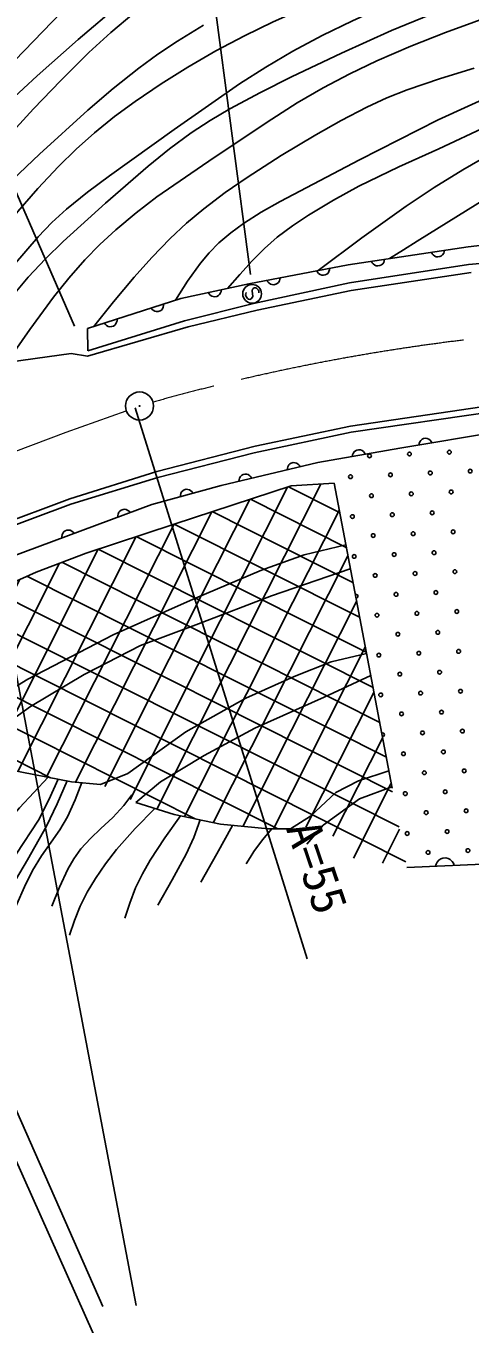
# Model space of a CAD drawing. Units: millimetres, scale not verified. Extents: x 40000 to 680000, y 20000 to 380000.
# Drawn here: x 368032 to 391613, y 250170 to 319200 of the extents above; entities that cross this region are included whole.
import ezdxf
from ezdxf.enums import TextEntityAlignment as Align

# ---------------------------------------------------------------- set-up
doc = ezdxf.new("R2010")
doc.units = ezdxf.units.MM
doc.header["$LTSCALE"] = 1000
doc.linetypes.add('CHAIN', pattern=[18.5, 12, -1.5, 3.5, -1.5])
doc.layers.add('M-BGD', color=7, linetype='Continuous', lineweight=25)
doc.layers.add('M-BMK', color=2, linetype='CHAIN', lineweight=13)
doc.styles.add('ＭＳ ゴシック', font='')
doc.styles.get('ＭＳ ゴシック').set_extended_font_data('MS Gothic')

# ---------------------------------------------------------------- blocks, each defined once
blk = doc.blocks.new('BUHIN58')
at = {"color": 7, "linetype": 'Continuous', "lineweight": 25}
for radius in [746, 22.5]:
    blk.add_circle((0, 0), radius, dxfattribs=at)
blk = doc.blocks.new('BUHIN90')
at = {"color": 7, "linetype": 'Continuous', "lineweight": 25}
blk.add_lwpolyline([(223, -270), (143, -300), (63, -311), (-38, -308), (-120, -276), (-191, -228), (-260, -144), (-293, -65), (-310, 21), (-294, 123), (-268, 199), (-223, 270)], dxfattribs=at)
blk = doc.blocks.new('BUHIN92')
at = {"color": 7, "linetype": 'Continuous', "lineweight": 25}
blk.add_lwpolyline([(188, -295), (105, -315), (25, -316), (-76, -301), (-153, -259), (-218, -203), (-276, -111), (-299, -28), (-305, 59), (-277, 158), (-242, 230), (-188, 295)], dxfattribs=at)
blk = doc.blocks.new('BUHIN94')
at = {"color": 7, "linetype": 'Continuous', "lineweight": 25}
blk.add_lwpolyline([(167, -307), (83, -321), (3, -317), (-96, -295), (-170, -248), (-231, -187), (-283, -92), (-300, -8), (-300, 79), (-265, 176), (-226, 246), (-167, 307)], dxfattribs=at)
blk = doc.blocks.new('BUHIN106')
at = {"color": 7, "linetype": 'Continuous', "lineweight": 25}
blk.add_lwpolyline([(-211, 279), (-130, 306), (-50, 313), (52, 306), (131, 270), (201, 219), (266, 133), (296, 52), (309, -34), (288, -135), (259, -210), (211, -279)], dxfattribs=at)
blk = doc.blocks.new('BUHIN108')
at = {"color": 7, "linetype": 'Continuous', "lineweight": 25}
blk.add_lwpolyline([(-175, 303), (-91, 319), (-11, 317), (89, 298), (164, 252), (226, 193), (280, 99), (300, 15), (302, -72), (269, -170), (231, -240), (175, -303)], dxfattribs=at)
blk = doc.blocks.new('BUHIN109')
at = {"color": 7, "linetype": 'Continuous', "lineweight": 25}
blk.add_lwpolyline([(-163, 310), (-78, 323), (2, 317), (101, 294), (174, 245), (234, 184), (284, 88), (301, 3), (299, -84), (263, -180), (222, -249), (163, -310)], dxfattribs=at)
blk = doc.blocks.new('BUHIN157')
at = {"color": 7, "linetype": 'Continuous', "lineweight": 25}
blk.add_lwpolyline([(-173, 313), (-213, 308), (-249, 288), (-288, 251), (-333, 188), (-356, 125), (-358, 58), (-332, 0), (-286, -36), (-254, -55), (-202, -68), (-159, -55), (127, 75), (181, 73), (244, 54), (290, 15), (318, -27), (335, -82), (308, -158), (241, -252), (206, -288), (160, -314), (107, -324), (39, -320)], dxfattribs=at)
blk.add_circle((0, 0), 498, dxfattribs=at)

msp = doc.modelspace()

# ---------------------------------------------------------------- hatches: boundary and pattern name
at = {"layer": 'M-BGD'}
h = msp.add_hatch(dxfattribs=at)
h.set_pattern_fill('USER', color=256, style=0, pattern_type=2)
h.set_pattern_definition([(243.2576, (375899, 292713), (1339.56, -674.97), []), (153.2576, (375899, 292713), (-674.97, -1339.56), [])])
h.paths.add_polyline_path([(384390, 294883), (382123, 294739), (375899, 292713), (371220, 291169), (368567, 290156), (365431, 288757), (362247, 287358), (360076, 286297), (358629, 285669), (362151, 281279), (363984, 280315), (367168, 279639), (370448, 279012), (371992, 278867), (373873, 277902), (375899, 277275), (378360, 276745), (380917, 276504), (382074, 276503), (383811, 276696), (385407, 274950), (388260, 274445)])

# ---------------------------------------------------------------- linework, layer by layer
for p, q in [((370616, 303232), (355241, 338466)), ((379954, 305989), (376887, 329265)), ((391508, 307457), (396564, 308065)), ((385138, 306494), (391508, 307457)), ((379868, 305486), (385138, 306494)), ((391536, 306507), (385206, 305545)), ((396669, 306966), (391536, 306507)), ((385298, 305132), (391668, 306095)), ((376247, 304707), (379868, 305486)), ((385206, 305545), (380119, 304445)), ((380302, 304078), (385298, 305132)), ((371298, 303103), (376247, 304707)), ((380119, 304445), (376453, 303528)), ((376636, 303208), (380302, 304078)), ((371320, 301924), (371298, 303103)), ((371305, 301636), (376636, 303208)), ((376453, 303528), (371320, 301924)), ((355201, 299666), (370434, 301774)), ((370434, 301774), (371305, 301636)), ((385265, 297926), (392849, 299027)), ((382971, 269592), (373822, 298898)), ((392888, 298706), (385300, 297604)), ((385300, 297604), (380157, 296503)), ((380195, 296849), (385265, 297926)), ((393344, 297661), (387886, 296748)), ((374975, 295503), (380195, 296849)), ((380157, 296503), (375041, 295181)), ((387886, 296748), (383525, 295987)), ((370359, 294045), (374975, 295503)), ((383525, 295987), (378403, 294770)), ((375041, 295181), (370422, 293776)), ((378403, 294770), (374723, 293756)), ((384390, 294883), (382123, 294739)), ((387478, 278674), (384390, 294883)), ((382123, 294739), (375900, 292713)), ((374723, 293756), (356872, 287113)), ((364191, 291758), (370359, 294045)), ((370422, 293776), (364205, 291450)), ((375900, 292713), (371220, 291169)), ((382798, 291072), (385015, 291603)), ((371220, 291169), (368567, 290156)), ((380531, 290252), (382798, 291072)), ((368567, 290156), (365431, 288757)), ((376913, 288709), (380531, 290252)), ((385256, 290339), (381062, 288902)), ((366759, 288680), (373891, 251164)), ((372667, 286827), (376913, 288709)), ((381062, 288902), (377202, 287406)), ((377202, 287406), (374115, 286248)), ((368133, 284463), (372667, 286827)), ((374115, 286248), (371124, 284704)), ((384245, 285380), (386114, 285832)), ((382268, 284608), (384245, 285380)), ((363839, 281858), (368133, 284463)), ((371124, 284704), (368277, 283016)), ((379711, 283450), (382268, 284608)), ((386338, 284660), (383860, 283498)), ((356628, 283182), (372484, 247711)), ((357931, 283217), (372120, 251103)), ((376527, 281665), (379711, 283450)), ((383860, 283498), (380193, 281858)), ((368277, 283016), (366396, 281665)), ((373439, 279446), (376527, 281665)), ((380193, 281858), (377492, 280411)), ((377492, 280411), (375176, 279012)), ((367168, 279639), (370448, 279012)), ((385693, 279060), (387304, 279585)), ((370448, 279012), (371992, 278867)), ((371992, 278867), (373439, 279446)), ((375176, 279012), (373874, 277902)), ((384487, 278433), (385693, 279060)), ((383136, 277179), (384487, 278433)), ((387467, 278730), (385741, 278095)), ((373874, 277902), (375900, 277275)), ((385741, 278095), (383811, 276696)), ((375900, 277275), (378360, 276745)), ((382075, 276503), (383136, 277179)), ((378360, 276745), (380917, 276503)), ((380917, 276503), (382075, 276503)), ((383811, 276696), (382943, 275683)), ((392289, 274633), (388260, 274445))]:
    msp.add_line(p, q, dxfattribs=at)
for points in [[(403678, 327306), (399637, 325837), (395576, 324425), (390815, 322914), (386053, 321386), (384363, 320774), (382685, 320101), (381151, 319419), (379642, 318681), (378122, 317871), (376631, 317007), (375219, 316125), (373833, 315188), (372738, 314380), (371673, 313520), (370697, 312648), (369762, 311733), (368660, 310557), (367595, 309332), (365980, 307350), (364409, 305328), (362581, 302891), (360778, 300438)], [(386439, 327050), (384035, 326000), (381650, 324892), (380206, 324159), (378781, 323369), (377473, 322572), (376197, 321724), (374962, 320833), (373757, 319888), (372546, 318857), (371376, 317781), (369881, 316307), (368426, 314789), (365842, 311972), (363302, 309115), (361816, 307388), (360376, 305621), (359460, 304410), (358588, 303156), (357551, 301519), (356557, 299853)], [(383551, 306191), (385868, 307926), (388225, 309616), (389709, 310611), (391225, 311555), (393079, 312615), (394974, 313629), (397775, 315079), (400554, 316586), (401731, 317301), (402882, 318071), (404246, 319078), (405585, 320141), (407615, 321801), (409687, 323418), (410802, 324209), (411959, 324956), (413290, 325750), (414638, 326518)], [(354761, 299828), (357525, 303626), (360341, 307393), (361784, 309237), (363279, 311049), (364504, 312446), (365780, 313809), (367174, 315198), (368619, 316551), (370799, 318482), (373018, 320367), (376144, 322955), (379288, 325518)], [(373924, 323985), (370416, 320443), (366943, 316853), (364964, 314734), (363024, 312568), (361434, 310703), (359884, 308793), (358444, 306923), (357048, 305010), (355378, 302618), (353737, 300204)], [(362442, 300668), (364301, 302766), (366117, 304907), (367374, 306469), (368680, 307995), (369411, 308741), (370191, 309450), (371304, 310358), (372468, 311229), (375908, 313701), (379369, 316114), (380762, 317007), (382196, 317855), (383767, 318692), (385366, 319476), (387390, 320392), (389439, 321253), (391286, 321967), (393163, 322628)], [(394148, 321471), (391526, 320558), (389473, 319784), (387442, 318954), (384787, 317752), (382140, 316487), (380488, 315670), (378866, 314801), (377818, 314181), (376805, 313511), (375651, 312658), (374524, 311749), (372249, 309769), (370010, 307742), (369060, 306813), (368155, 305844), (367352, 304882), (366595, 303880), (365596, 302443), (364624, 300970)], [(367022, 301302), (368234, 303062), (369490, 304778), (370300, 305791), (371159, 306770), (371957, 307585), (372804, 308365), (373876, 309257), (374989, 310106), (378018, 312199), (381083, 314245), (382430, 315104), (383813, 315914), (385227, 316654), (386668, 317340), (388475, 318123), (390308, 318852), (394822, 320496)], [(358864, 300173), (359731, 301801), (360646, 303394), (361288, 304390), (361978, 305351), (362821, 306410), (363713, 307433), (364939, 308729), (366220, 309995), (368756, 312387), (371321, 314725), (372658, 315867), (374031, 316960), (375033, 317699), (376079, 318396), (377466, 319248)], [(391826, 316949), (390046, 316404), (388279, 315801), (387195, 315371), (386135, 314886), (384770, 314178), (383419, 313408), (381583, 312305), (379772, 311147), (378605, 310336), (377470, 309472), (376555, 308705), (375681, 307893), (374709, 306893), (373778, 305848), (372685, 304538), (371614, 303205)], [(375978, 304620), (376617, 305623), (377299, 306583), (377768, 307143), (378281, 307661), (378903, 308195), (379576, 308691), (380524, 309298), (381522, 309864), (385743, 312085), (389920, 314216), (393115, 315663)], [(392522, 313880), (389966, 312671), (387827, 311703), (385713, 310681), (384366, 309941), (383037, 309142), (382186, 308576), (381374, 307962), (380693, 307364), (380045, 306714), (379385, 305988), (378741, 305244)], [(393049, 310401), (388814, 307752), (388077, 307291), (387332, 306826)], [(378400, 305170), (378389, 305085), (378362, 305010), (378314, 304921), (378247, 304863), (378172, 304822), (378066, 304799), (377980, 304806), (377896, 304831), (377813, 304892), (377758, 304950), (377715, 305023)], [(385360, 296307), (385374, 296392), (385404, 296466), (385456, 296553), (385525, 296608), (385602, 296646), (385708, 296665), (385794, 296655), (385877, 296627), (385957, 296563), (386010, 296503), (386050, 296428)], [(376225, 294170), (376231, 294255), (376253, 294332), (376297, 294424), (376360, 294485), (376433, 294530), (376537, 294559), (376623, 294557), (376708, 294537), (376795, 294481), (376853, 294427), (376900, 294356)], [(362804, 268195), (363550, 269544), (364243, 270919), (364645, 271856), (364992, 272818), (365351, 273861), (365767, 274885), (366099, 275517), (366490, 276130), (367062, 276891), (367685, 277619), (368446, 278441), (369213, 279248)], [(369738, 279148), (369244, 278044), (368696, 276970), (367516, 275161), (366393, 273326), (365981, 272376), (365623, 271397), (365018, 269763), (364355, 268146), (364347, 268128), (364340, 268109)], [(365485, 269010), (365866, 270266), (366302, 271496), (366657, 272306), (367068, 273092), (368120, 274855), (369118, 276647), (369680, 277839), (370214, 279057)], [(371003, 278960), (370651, 278044), (370241, 277149), (369831, 276459), (369363, 275789), (368852, 275062), (368386, 274292), (367944, 273417), (367552, 272505), (367072, 271232), (366628, 269949)], [(369405, 272398), (369806, 273401), (370257, 274367), (370575, 274917), (370947, 275439), (371452, 275997), (372013, 276527), (372641, 277109), (373229, 277737), (373447, 278022), (373650, 278317)], [(374875, 277592), (373836, 276515), (372841, 275397), (372255, 274649), (371715, 273864), (371286, 273139), (370912, 272387), (370606, 271629), (370344, 270847)], [(376245, 277201), (375407, 276032), (374619, 274830), (374211, 274113), (373852, 273359), (373549, 272560), (373283, 271745)], [(377279, 276978), (376937, 276051), (376539, 275150), (375787, 273800), (375038, 272439)], [(377324, 273664), (378162, 275169), (378994, 276685)], [(381080, 276503), (380587, 275925), (380138, 275304), (379933, 274976), (379733, 274643)], [(389775, 274515), (389810, 274632), (389865, 274732), (389955, 274847), (390062, 274912), (390178, 274952), (390332, 274959), (390451, 274930), (390564, 274875), (390667, 274770), (390731, 274675), (390774, 274562)]]:
    msp.add_lwpolyline(points, dxfattribs=at)
for centre in [(386277, 296339), (388396, 296438), (390515, 296537), (389505, 295428), (391624, 295527), (385267, 295230), (387386, 295329), (386376, 294220), (388495, 294319), (390614, 294418), (389604, 293309), (385366, 293111), (387485, 293210), (386475, 292101), (388594, 292200), (390713, 292299), (385465, 290992), (387584, 291091), (389703, 291190), (386574, 289982), (388693, 290081), (390812, 290180), (387683, 288972), (389802, 289071), (386673, 287863), (388792, 287962), (390911, 288061), (387782, 286853), (389901, 286952), (386772, 285744), (388891, 285843), (391010, 285942), (387881, 284734), (390000, 284833), (386871, 283625), (388990, 283724), (391109, 283823), (387980, 282615), (390099, 282714), (389088, 281605), (391207, 281704), (388078, 280496), (390197, 280595), (389187, 279486), (391306, 279585), (388177, 278377), (390296, 278476), (391405, 277466), (389286, 277367), (388276, 276258), (390395, 276357), (391504, 275347), (389385, 275248)]:
    msp.add_circle(centre, 99.5, dxfattribs=at)
for centre, start, end in [((385564, 288873), 264.21031, 117.35796), ((386969, 281506), 262.7753, 118.79297)]:
    msp.add_arc(centre, 99.5, start, end, dxfattribs=at)
at = {"layer": 'M-BMK'}
for p, q in [((370163, 297594), (373357, 298738)), ((366533, 296238), (370163, 297594))]:
    msp.add_line(p, q, dxfattribs=at)
msp.add_arc((404544, 193351), 109949, 87.29416, 105.70392, dxfattribs=at)

# ---------------------------------------------------------------- block references
at = {"layer": 'M-BGD', "rotation": 250.9158}
for name, p in [('BUHIN109', (389916, 307216)), ('BUHIN108', (383820, 306242)), ('BUHIN109', (386731, 306735)), ('BUHIN108', (381185, 305738)), ('BUHIN157', (380041, 304953)), ('BUHIN106', (375010, 304306)), ('BUHIN106', (372535, 303504)), ('BUHIN58', (374063, 298991)), ('BUHIN94', (389250, 296976)), ('BUHIN92', (379683, 295074)), ('BUHIN92', (382244, 295683)), ('BUHIN90', (373235, 293202)), ('BUHIN90', (370260, 292095))]:
    msp.add_blockref(name, p, dxfattribs=at)

# ---------------------------------------------------------------- texts
at = {"layer": 'M-BGD', "style": 'ＭＳ ゴシック'}
msp.add_text('A=55', height=1833, rotation=288.8, dxfattribs=at).set_placement((381301, 276356), align=Align.BOTTOM_LEFT)

doc.saveas('drawing.dxf')
